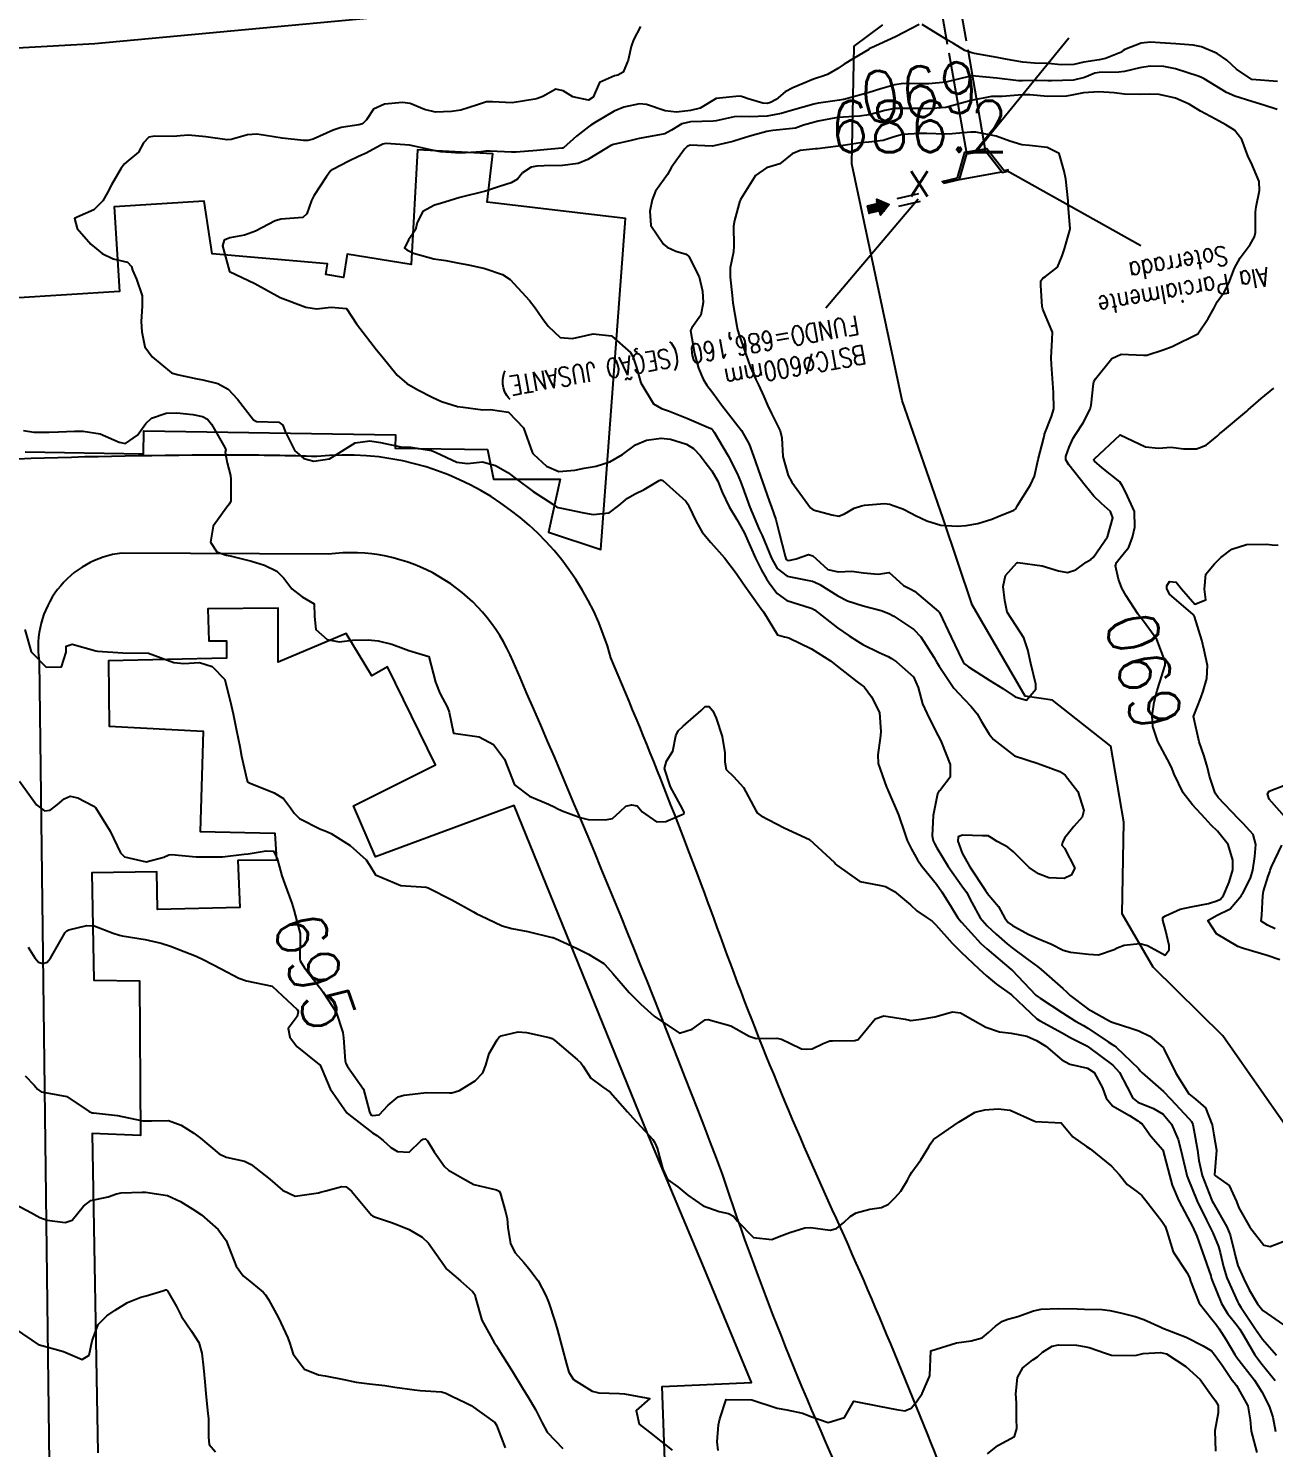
# Model space of a CAD drawing. Header units: metres. Extents: x 292545 to 299085, y 7450245 to 7463078.
# Drawn here: x 293616 to 293713.6, y 7462631.7 to 7462743 of the extents above; entities that cross this region are included whole.
import ezdxf
from ezdxf.enums import TextEntityAlignment as Align

# ---------------------------------------------------------------- set-up
doc = ezdxf.new("R2010")
doc.units = ezdxf.units.M
doc.linetypes.add('CONTINUO', pattern=[0])
doc.linetypes.add('TRACEJADO', pattern=[8.7, 8, -0.7])
for name, color, linetype in [('BUEIRO', 151, 'Continuous'), ('Cotas', 45, 'Continuous'), ('Curvas de Nivel 1m', 11, 'Continuous'), ('Curvas de Nivel 5m', 15, 'Continuous'), ('Edificações', 30, 'Continuous'), ('Hidrografia', 140, 'Continuous'), ('Linha Férrea', 20, 'Continuous'), ('Pontos Cotados', 45, 'Continuous'), ('TEXTO', 45, 'Continuous'), ('Vias Primárias', 230, 'Continuous')]:
    doc.layers.add(name, color=color, linetype=linetype)
doc.styles.add('ROMANS', font='romans', dxfattribs={"height": 0.2})
doc.styles.add('SIMPLEX', font='simplex', dxfattribs={"height": 0.2})
doc.styles.add('Style-STANDARD', font='STANDARD.shx')

# ---------------------------------------------------------------- blocks, each defined once
blk = doc.blocks.new('ELVTXT_52')
at = {"layer": 'Pontos Cotados', "linetype": 'Continuous', "style": 'Style-STANDARD'}
for s, height, p in [('686.2', 4, (0, 4)), ('x', 3, (0, 0))]:
    blk.add_text(s, height=height, dxfattribs=at).set_placement(p, align=Align.MIDDLE_CENTER)

msp = doc.modelspace()

# ---------------------------------------------------------------- hatches: boundary and pattern name
at = {"layer": 'TEXTO'}
msp.add_hatch(color=256, dxfattribs=at).paths.add_polyline_path([(293681.77, 7462729.07), (293682.56, 7462729.25), (293682.49, 7462729.59), (293683.48, 7462729.17), (293682.78, 7462728.34), (293682.7, 7462728.68), (293681.91, 7462728.49)])

# ---------------------------------------------------------------- linework, layer by layer
at = {"layer": 'BUEIRO', "linetype": 'TRACEJADO', "flags": 128}
for points in [[(293689.55, 7462733.16), (293683.49, 7462767.74)], [(293691.03, 7462733.42), (293685, 7462767.85)], [(293692.49, 7462731.84), (293692.85, 7462731.93)], [(293692.36, 7462731.69), (293692.88, 7462731.81)], [(293685.78, 7462730), (293684.07, 7462729.62)], [(293685.91, 7462729.42), (293684.2, 7462729.03)]]:
    msp.add_lwpolyline(points, dxfattribs=at)
at = {"layer": 'BUEIRO', "linetype": 'CONTINUO'}
for points in [[(293687.72, 7462730.86, 686.98), (293688.97, 7462731.15, 687.01), (293689.55, 7462733.16, 687.94), (293691.03, 7462733.42, 687.97), (293692.36, 7462731.69, 687)], [(293688.82, 7462731.26, 687.01), (293689.4, 7462733.28, 687.93), (293691.13, 7462733.57, 687.98), (293692.49, 7462731.84, 687.01)], [(293688.97, 7462731.15, 687.01), (293688.99, 7462731.14, 685.31), (293689.57, 7462733.14, 685.9)], [(293689.4, 7462733.28, 687.93), (293691.13, 7462733.57, 687.98)], [(293689.55, 7462733.16, 687.94), (293689.57, 7462733.14, 685.9), (293691.02, 7462733.39, 685.87), (293691.03, 7462733.42, 687.97)], [(293691.02, 7462733.39, 685.87), (293692.3, 7462731.73, 685.9), (293692.36, 7462731.69, 687)], [(293687.72, 7462730.86, 686.98), (293687.63, 7462730.99, 686.96), (293688.82, 7462731.26, 687.01)], [(293687.72, 7462730.86, 686.98), (293687.75, 7462730.85, 685.5), (293688.99, 7462731.14, 685.31)], [(293688.99, 7462731.14, 685.31), (293692.3, 7462731.73, 685.9)]]:
    msp.add_polyline3d(points, dxfattribs=at)
at = {"layer": 'Curvas de Nivel 1m', "flags": 128}
for points, elevation in [([(293663.97, 7462743.13), (293663.43, 7462742.09), (293663.24, 7462741.56), (293663, 7462740.5), (293662.62, 7462739.56), (293662.19, 7462739.31), (293661.93, 7462739.25), (293660.76, 7462738.75), (293660.26, 7462737.59), (293659.9, 7462737.36), (293658.66, 7462737.61), (293657.91, 7462738.09), (293657.32, 7462738.22), (293656.32, 7462737.64), (293655.9, 7462737.48), (293655.69, 7462737.43), (293653.9, 7462737.15), (293652.35, 7462737.23), (293651.9, 7462737.23), (293651.19, 7462737), (293649.89, 7462736.56), (293649.15, 7462736.47), (293647.89, 7462736.41), (293647.03, 7462736.61), (293645.9, 7462737.09), (293645.31, 7462737.18), (293643.9, 7462737.04), (293643.03, 7462736.66), (293642.47, 7462735.8), (293642.17, 7462735.51), (293641.88, 7462735.42), (293640.5, 7462735.2), (293639.87, 7462734.99), (293638.31, 7462734.29), (293637.87, 7462734.19), (293637.54, 7462734.19), (293635.87, 7462734.37), (293634.56, 7462734.59), (293633.87, 7462734.68), (293633.14, 7462734.64), (293631.87, 7462734.28), (293631.55, 7462734.25), (293629.87, 7462734.49), (293628.51, 7462734.61), (293627.87, 7462734.56), (293627.34, 7462734.51), (293625.87, 7462734.54), (293625.41, 7462734.46), (293624.98, 7462734.01), (293624.59, 7462733.28), (293623.84, 7462732.65), (293623.5, 7462732.37), (293623.25, 7462732.03), (293622.49, 7462730.71), (293622.14, 7462730.05), (293621.81, 7462729.46), (293621.11, 7462728.75), (293619.79, 7462728.17), (293619.59, 7462728.07), (293619.78, 7462727.29), (293620.86, 7462726.06), (293621.76, 7462725.32), (293622.62, 7462724.91), (293623.75, 7462724.66), (293624.04, 7462724.32), (293624.14, 7462724.02), (293624.44, 7462723.31), (293624.88, 7462722.01), (293624.9, 7462721.21), (293624.81, 7462720.01), (293624.85, 7462719.18), (293625.11, 7462718.01), (293625.66, 7462717.22), (293627.18, 7462715.98), (293627.64, 7462715.84), (293629.19, 7462715.51), (293629.64, 7462715.42), (293630.82, 7462715.13), (293631.63, 7462714.69), (293632.37, 7462713.92), (293633.61, 7462712.29), (293633.85, 7462712.15), (293635.61, 7462712.11), (293635.92, 7462711.88), (293636.1, 7462711.37), (293636.85, 7462709.87), (293637.57, 7462709.27), (293638.36, 7462709.06), (293639.57, 7462709.22), (293640.54, 7462709.83), (293641.58, 7462710.49), (293642.74, 7462710.63), (293643.58, 7462710.52), (293645.17, 7462710.18), (293645.58, 7462710.14), (293645.96, 7462710.14), (293647.57, 7462709.89), (293647.94, 7462709.74), (293649.57, 7462708.97), (293650.41, 7462708.86), (293651.57, 7462708.99), (293652.6, 7462708.72), (293653.56, 7462708.16), (293654.21, 7462707.66), (293655.54, 7462706.68), (293657.17, 7462705.63), (293657.38, 7462705.48), (293657.52, 7462705.41), (293657.78, 7462705.36), (293659.52, 7462705), (293660.25, 7462704.86), (293661.52, 7462705), (293662.27, 7462705.57), (293662.94, 7462706.15), (293663.54, 7462706.49), (293664.26, 7462706.83), (293665.43, 7462707.53), (293665.51, 7462707.57), (293665.55, 7462707.58), (293665.72, 7462707.53), (293667.53, 7462705.9), (293667.69, 7462705.67), (293667.77, 7462705.51), (293668.33, 7462704.31), (293668.8, 7462703.49), (293669.49, 7462702.66), (293670.55, 7462701.47), (293671.46, 7462700.27), (293672.01, 7462699.45), (293673.43, 7462697.47), (293673.62, 7462697.24), (293674.71, 7462695.42), (293675.27, 7462695.28), (293675.4, 7462695.26), (293675.61, 7462695.2), (293677.39, 7462694.33), (293678.87, 7462693.38), (293679.38, 7462692.98), (293680.97, 7462691.74), (293681.35, 7462691.46), (293681.5, 7462691.34), (293682.09, 7462690.58), (293682.7, 7462689.33), (293682.82, 7462687.83), (293682.77, 7462687.33), (293682.59, 7462686.03), (293682.61, 7462685.33), (293683.26, 7462683.48), (293683.33, 7462683.32), (293683.38, 7462683.2), (293684.21, 7462681.31), (293684.69, 7462679.84), (293684.87, 7462679.3), (293685.21, 7462678.62), (293685.69, 7462677.78), (293686.04, 7462677.29), (293687.17, 7462675.89), (293687.61, 7462675.27), (293688.32, 7462674.09), (293688.86, 7462673.25), (293689.14, 7462672.89), (293690.66, 7462671.23), (293691.12, 7462670.8), (293693.04, 7462669.2), (293693.07, 7462669.18), (293693.09, 7462669.16), (293694.98, 7462667.18), (293695.07, 7462667.1), (293695.32, 7462666.93), (293697.05, 7462665.78), (293698.09, 7462665.14), (293698.7, 7462664.8), (293699.04, 7462664.6), (293700.63, 7462663.51), (293701.02, 7462663.27), (293701.13, 7462663.21), (293701.27, 7462663.11), (293703.01, 7462661.43), (293703.16, 7462661.24), (293703.31, 7462661.09), (293704.98, 7462659.61), (293705.52, 7462659.05), (293706.96, 7462657.51), (293707.18, 7462657.27), (293707.28, 7462657.04), (293707.36, 7462656.62), (293707.66, 7462655.03), (293707.74, 7462654.21), (293708, 7462653.03), (293708.75, 7462651.16), (293708.81, 7462651.02), (293708.88, 7462650.89), (293709.96, 7462649), (293710.22, 7462648.37), (293710.54, 7462646.99), (293710.59, 7462646.75), (293710.82, 7462645.97), (293711.26, 7462644.99), (293711.71, 7462644.07), (293712.35, 7462642.97), (293712.78, 7462642.46), (293714.39, 7462641.33)], 692), ([(293685.82, 7462743.29), (293684.61, 7462742.66), (293683.96, 7462742.31), (293682.08, 7462741.47), (293681.95, 7462741.41), (293681.91, 7462741.38), (293681.86, 7462741.34), (293680.68, 7462740.61), (293679.94, 7462740.17), (293679.44, 7462739.85), (293678.64, 7462739.37), (293678.11, 7462739.19), (293677.92, 7462739.14), (293677.53, 7462739), (293675.91, 7462738.32), (293675.31, 7462738.01), (293674.6, 7462737.42), (293674.17, 7462737.16), (293673.9, 7462737.09), (293673.57, 7462737.11), (293672.41, 7462737.45), (293672.05, 7462737.6), (293671.9, 7462737.64), (293671.7, 7462737.66), (293669.9, 7462737.48), (293668.65, 7462736.73), (293667.89, 7462736.54), (293666.79, 7462736.41), (293665.89, 7462736.51), (293664.43, 7462737.01), (293663.9, 7462737.07), (293662.65, 7462736.81), (293661.89, 7462736.5), (293660.36, 7462735.59), (293660.07, 7462735.4), (293659.88, 7462735.26), (293658.95, 7462734.52), (293657.94, 7462733.62), (293657.89, 7462733.59), (293657.85, 7462733.58), (293657.81, 7462733.58), (293655.85, 7462733.41), (293654.22, 7462733.29), (293653.85, 7462733.28), (293652.18, 7462733.36), (293651.85, 7462733.36), (293651.46, 7462733.3), (293649.85, 7462733.21), (293648.3, 7462733.3), (293647.86, 7462733.37), (293646.21, 7462733.76), (293645.86, 7462733.82), (293644.03, 7462733.96), (293643.86, 7462733.94), (293643.76, 7462733.9), (293643.56, 7462733.79), (293642.46, 7462733.2), (293641.85, 7462732.93), (293641.09, 7462732.57), (293639.83, 7462731.92), (293639.77, 7462731.89), (293639.68, 7462731.83), (293639.35, 7462731.36), (293638.36, 7462729.85), (293638.18, 7462729.48), (293637.79, 7462728.44), (293637.49, 7462728.16), (293635.79, 7462728.03), (293635.31, 7462727.89), (293633.78, 7462727.09), (293632.92, 7462726.77), (293631.77, 7462726.57), (293631.33, 7462726.37), (293631.18, 7462725.94), (293631.74, 7462723.93), (293633.73, 7462722.97), (293635.71, 7462721.88), (293637.71, 7462721.12), (293638.57, 7462720.99), (293639.71, 7462721.12), (293640.91, 7462721.03), (293641.69, 7462719.81), (293643.27, 7462717.79), (293643.67, 7462717.28), (293644.88, 7462715.78), (293645.64, 7462715.14), (293646.5, 7462714.63), (293647.63, 7462714.06), (293648.35, 7462713.73), (293649.62, 7462713.34), (293650.06, 7462713.28), (293651.61, 7462713.08), (293652.21, 7462713.09), (293653.61, 7462712.88), (293654.78, 7462711.66), (293655.48, 7462709.75), (293655.52, 7462709.65), (293655.57, 7462709.59), (293656.59, 7462708.66), (293657.56, 7462708.23), (293658.83, 7462708.34), (293659.56, 7462708.51), (293660.5, 7462708.65), (293661.57, 7462708.99), (293662.55, 7462709.57), (293663.58, 7462710.32), (293664.43, 7462710.7), (293665.59, 7462710.86), (293666.33, 7462710.78), (293667.58, 7462710.38), (293668.13, 7462710.05), (293668.65, 7462709.49), (293669.05, 7462708.97), (293669.56, 7462708.3), (293670.02, 7462707.48), (293670.38, 7462706.62), (293670.92, 7462705.47), (293671.51, 7462704.48), (293672.1, 7462703.45), (293672.6, 7462702.33), (293672.98, 7462701.44), (293673.46, 7462700.49), (293673.86, 7462699.83), (293674.12, 7462699.43), (293674.69, 7462698.67), (293675.44, 7462698.13), (293677.27, 7462697.55), (293677.43, 7462697.5), (293677.6, 7462697.39), (293679.41, 7462695.97), (293680.34, 7462695.36), (293680.99, 7462694.94), (293681.4, 7462694.67), (293682.68, 7462694.04), (293683.39, 7462693.72), (293683.64, 7462693.57), (293684.03, 7462693.31), (293685.37, 7462692.14), (293685.75, 7462691.29), (293686.08, 7462690.03), (293686.41, 7462689.28), (293686.72, 7462688.68), (293687.32, 7462687.52), (293687.45, 7462687.27), (293687.57, 7462687), (293688.24, 7462685.26), (293688.26, 7462684.27), (293687.5, 7462683.27), (293687.37, 7462683.16), (293687.26, 7462682.95), (293686.91, 7462681.27), (293686.84, 7462679.66), (293686.91, 7462679.27), (293687.01, 7462679.07), (293687.21, 7462678.74), (293688.09, 7462677.26), (293689.17, 7462675.75), (293689.52, 7462675.25), (293689.96, 7462674.44), (293690.61, 7462673.24), (293691.14, 7462672.6), (293691.86, 7462671.95), (293692.73, 7462671.21), (293693.12, 7462670.89), (293694.24, 7462670.05), (293695.1, 7462669.42), (293695.38, 7462669.18), (293697.08, 7462667.7), (293697.37, 7462667.45), (293697.67, 7462667.15), (293699.06, 7462666.11), (293700.83, 7462665.11), (293701.04, 7462665.02), (293702.5, 7462664.55), (293703.04, 7462664.37), (293703.92, 7462663.97), (293704.95, 7462663.06), (293704.98, 7462663.02), (293705.02, 7462662.91), (293705.94, 7462661.05), (293706.98, 7462659.44), (293707.5, 7462659.03), (293708.28, 7462658.33), (293708.79, 7462657.01), (293708.94, 7462656.22), (293709.13, 7462655.02), (293708.97, 7462653.09), (293709.05, 7462653.02), (293710.14, 7462652.24), (293710.7, 7462650.99), (293710.88, 7462650.51), (293711.75, 7462648.98), (293712.84, 7462647.56), (293713.34, 7462647.46), (293714.84, 7462648.05)], 691), ([(293713.92, 7462738.83), (293711.92, 7462738.98), (293710.71, 7462739.78), (293709.94, 7462740.48), (293709.2, 7462741.02), (293707.96, 7462741.54), (293707.32, 7462741.67), (293705.96, 7462741.76), (293704.73, 7462741.84), (293703.96, 7462741.89), (293703.22, 7462741.83), (293701.96, 7462741.34), (293701.81, 7462741.24), (293701.62, 7462741.1), (293700.44, 7462740.62), (293699.94, 7462740.53), (293698.74, 7462740.34), (293697.94, 7462740.16), (293696.96, 7462740.13), (293695.94, 7462740.22), (293694.86, 7462740.26), (293693.94, 7462740.33), (293692.6, 7462740.56), (293691.94, 7462740.69), (293690.17, 7462741.01), (293689.95, 7462741.06), (293689.4, 7462741.25), (293688.5, 7462741.8), (293687.96, 7462742.12), (293686.06, 7462743.29)], 691), ([(293615.59, 7462711.46), (293616.39, 7462711.32), (293617.59, 7462711.33), (293618.33, 7462711.35), (293619.59, 7462711.41), (293620.25, 7462711.41), (293621.59, 7462711.2), (293623.09, 7462710.53), (293623.58, 7462710.44), (293624.52, 7462711.08), (293625.18, 7462712.01), (293625.61, 7462712.41), (293626.78, 7462712.81), (293627.61, 7462712.83), (293628.87, 7462712.7), (293629.61, 7462712.56), (293630, 7462712.35), (293630.33, 7462711.95), (293631.38, 7462710.13), (293631.44, 7462709.93), (293631.39, 7462709.75), (293631.56, 7462708.93), (293631.82, 7462707.93), (293631.85, 7462707.63), (293631.84, 7462705.93), (293631.73, 7462705.71), (293631.52, 7462705.45), (293630.45, 7462703.95), (293630.24, 7462702.7), (293630.74, 7462701.94), (293631.48, 7462701.68), (293631.79, 7462701.62), (293633.47, 7462701.21), (293634.47, 7462700.89), (293635.46, 7462700.42), (293636.01, 7462699.88), (293636.63, 7462699.05), (293637.44, 7462698.4), (293638.38, 7462697.85), (293638.41, 7462696.86), (293638.51, 7462695.85), (293639.4, 7462695.06), (293640.34, 7462694.89), (293641.39, 7462695.01), (293642.62, 7462695.03), (293643.39, 7462694.95), (293644.46, 7462694.71), (293645.39, 7462694.35), (293645.81, 7462694.19), (293647.38, 7462693.74), (293647.9, 7462691.73), (293648.23, 7462690.85), (293648.82, 7462689.73), (293648.96, 7462689.36), (293649.31, 7462687.72), (293651.31, 7462687.42), (293652.44, 7462686.82), (293653.29, 7462685.67), (293654.09, 7462683.66), (293655.25, 7462682.79), (293656.75, 7462682.14), (293657.25, 7462681.91), (293657.43, 7462681.81), (293657.83, 7462681.62), (293659.24, 7462681.1), (293659.87, 7462680.96), (293661.23, 7462680.93), (293661.77, 7462681.04), (293662.36, 7462681.57), (293662.82, 7462681.99), (293663.25, 7462682.09), (293663.71, 7462682.01), (293664.1, 7462681.55), (293665.23, 7462680.76), (293665.96, 7462680.8), (293667.24, 7462681.33), (293667.36, 7462681.39), (293667.38, 7462681.51), (293667.25, 7462681.78), (293666.31, 7462683.52), (293665.84, 7462684.96), (293666.01, 7462685.52), (293666.49, 7462686.32), (293666.73, 7462687.52), (293666.92, 7462687.91), (293667.32, 7462688.28), (293668.72, 7462689.49), (293669.03, 7462689.8), (293669.34, 7462689.81), (293669.64, 7462689.48), (293669.91, 7462688.9), (293670.36, 7462687.47), (293670.57, 7462686.19), (293670.59, 7462685.47), (293670.68, 7462684.87), (293671.27, 7462684.31), (293672.04, 7462683.45), (293673.02, 7462681.66), (293673.15, 7462681.44), (293673.24, 7462681.36), (293673.43, 7462681.25), (293675.23, 7462680.3), (293677.21, 7462679.39), (293679.19, 7462677.57), (293679.28, 7462677.46), (293679.37, 7462677.37), (293681.17, 7462676.1), (293682.68, 7462675.81), (293683.17, 7462675.7), (293683.88, 7462675.31), (293685.15, 7462674.26), (293685.65, 7462673.8), (293686.36, 7462673.28), (293686.84, 7462672.98), (293687.14, 7462672.7), (293688.41, 7462671.26), (293689.11, 7462670.55), (293690.5, 7462669.24), (293691.09, 7462668.69), (293691.89, 7462668.03), (293693.07, 7462667.2), (293695.05, 7462665.33), (293695.26, 7462665.18), (293697.03, 7462664.21), (293697.72, 7462663.84), (293699.02, 7462663.17), (293699.08, 7462663.13), (293701.01, 7462661.69), (293701.54, 7462661.1), (293702.14, 7462659.95), (293702.57, 7462659.09), (293702.97, 7462658.78), (293704.19, 7462658.3), (293704.96, 7462657.85), (293705.61, 7462657.05), (293706.12, 7462655.87), (293706.35, 7462655.05), (293706.79, 7462653.16), (293706.82, 7462653.04), (293706.9, 7462652.82), (293707.63, 7462651.03), (293708.36, 7462649.52), (293708.62, 7462649.02), (293708.85, 7462648.54), (293709.3, 7462647.48), (293709.43, 7462647.01), (293709.68, 7462645.87), (293709.95, 7462645), (293710.79, 7462643.15), (293710.87, 7462642.99), (293711.05, 7462642.72), (293712.2, 7462640.98), (293712.75, 7462640.21), (293713.85, 7462638.96)], 693), ([(293714.1, 7462669.95), (293713.11, 7462670.28), (293711.26, 7462670.84), (293711.11, 7462670.88), (293710.8, 7462670.99), (293709.13, 7462671.99), (293708.45, 7462673.02), (293709.15, 7462673.41), (293710.2, 7462673.95), (293711.09, 7462674.99), (293711.11, 7462675.04), (293711.17, 7462675.13), (293711.81, 7462676.36), (293711.98, 7462676.98), (293712.13, 7462678.06), (293712.23, 7462678.98), (293712.01, 7462679.77), (293711.23, 7462680.64), (293710.86, 7462680.99), (293709.26, 7462682.67), (293709.03, 7462683.01), (293708.6, 7462684.34), (293708.43, 7462685.02), (293708.17, 7462685.91), (293707.79, 7462687.03), (293707.33, 7462689.03), (293707.9, 7462690.48), (293708.09, 7462691.02), (293708.39, 7462692), (293708.44, 7462693.02), (293708.18, 7462694.23), (293707.98, 7462695.02), (293707.42, 7462696.88), (293707.37, 7462696.98), (293707.32, 7462697.03), (293705.45, 7462698.63), (293705.25, 7462699.06), (293705.24, 7462699.27), (293705.46, 7462699.61), (293705.97, 7462699.57), (293706.38, 7462699.05), (293707.43, 7462697.83), (293708.3, 7462698.17), (293708.2, 7462699.02), (293708.31, 7462700.18), (293708.99, 7462701.01), (293709.24, 7462701.25), (293709.48, 7462701.49), (293710.33, 7462702.15), (293711.49, 7462702.51), (293713.05, 7462702.53), (293713.49, 7462702.48), (293713.97, 7462702.47)], 691), ([(293615.69, 7462695.84), (293616.19, 7462694.11), (293617.37, 7462692.9), (293618.55, 7462692.91), (293618.92, 7462694.08), (293618.92, 7462694.55), (293619.39, 7462694.7), (293621.26, 7462694.18), (293621.38, 7462694.15), (293623.38, 7462694.03), (293625.38, 7462694), (293627.38, 7462693.26), (293628.15, 7462693.19), (293629.38, 7462693.27), (293630.39, 7462692.96), (293631.36, 7462691.93), (293631.88, 7462689.92), (293632.02, 7462689.23), (293632.28, 7462687.92), (293632.54, 7462686.67), (293632.69, 7462685.92), (293633.09, 7462684.08), (293633.16, 7462683.91), (293633.21, 7462683.86), (293633.26, 7462683.84), (293633.36, 7462683.81), (293635.25, 7462683.03), (293635.96, 7462682.59), (293636.52, 7462681.87), (293636.81, 7462681.44), (293637.23, 7462681.04), (293638.87, 7462680.2), (293639.23, 7462680.05), (293639.72, 7462679.84), (293641.21, 7462678.9), (293642.45, 7462677.8), (293642.74, 7462677.35), (293643.18, 7462676.61), (293645.17, 7462675.77), (293647.17, 7462675.65), (293647.32, 7462675.6), (293649.16, 7462674.65), (293650.88, 7462673.7), (293651.14, 7462673.55), (293651.42, 7462673.42), (293653.13, 7462672.62), (293653.87, 7462672.41), (293655.13, 7462672.17), (293657.04, 7462671.71), (293657.12, 7462671.69), (293657.18, 7462671.68), (293657.29, 7462671.63), (293658.55, 7462671.04), (293659.11, 7462670.77), (293659.9, 7462670.38), (293661.09, 7462669.65), (293661.17, 7462669.58), (293661.79, 7462668.87), (293662.92, 7462667.56), (293663.07, 7462667.38), (293663.99, 7462666.47), (293665.05, 7462665.53), (293667.03, 7462664.19), (293668.03, 7462664.5), (293669.05, 7462665.23), (293669.27, 7462665.27), (293671.04, 7462664.78), (293672.5, 7462663.97), (293673.03, 7462663.78), (293674.65, 7462663.8), (293675.03, 7462663.73), (293675.69, 7462663.41), (293676.58, 7462662.96), (293677.02, 7462662.93), (293677.43, 7462662.97), (293678.28, 7462663.38), (293678.81, 7462663.59), (293679.03, 7462663.6), (293680.77, 7462663.61), (293681.03, 7462663.71), (293681.78, 7462664.6), (293682.37, 7462665.33), (293683.06, 7462665.56), (293684.73, 7462665.3), (293685.05, 7462665.21), (293685.15, 7462665.2), (293685.99, 7462665.29), (293687.06, 7462665.48), (293688.44, 7462665.87), (293689.06, 7462665.8), (293690.03, 7462665.24), (293691.04, 7462664.67), (293692.12, 7462664.3), (293693.03, 7462664.2), (293694.26, 7462663.96), (293695.03, 7462663.62), (293695.76, 7462663.17), (293697.01, 7462662.1), (293697.63, 7462661.77), (293699.01, 7462661.45), (293699.55, 7462661.12), (293700.19, 7462659.92), (293700.49, 7462659.11), (293700.97, 7462658.5), (293702.32, 7462657.73), (293702.96, 7462657.32), (293703.1, 7462657.23), (293703.31, 7462657.08), (293703.99, 7462656.12), (293704.93, 7462655.06), (293705.44, 7462653.05), (293705.67, 7462652.27), (293706.18, 7462651.05), (293706.86, 7462649.78), (293707.26, 7462649.04), (293707.6, 7462648.28), (293708.05, 7462647.03), (293708.68, 7462645.16), (293708.73, 7462645.02), (293708.81, 7462644.8), (293709.53, 7462643.01), (293710, 7462642.22), (293710.77, 7462641.27), (293710.97, 7462640.99), (293711.28, 7462640.46), (293712.15, 7462638.98), (293712.73, 7462638.22), (293713.75, 7462636.96)], 694), ([(293714.68, 7462680.95), (293713.26, 7462682.55), (293713.13, 7462682.96), (293713.26, 7462683.17), (293714.55, 7462683.67)], 692), ([(293713.73, 7462672.37), (293713.14, 7462672.66), (293712.64, 7462672.98), (293712.69, 7462673.44), (293712.76, 7462674.97), (293712.81, 7462675.33), (293713.19, 7462676.5), (293713.31, 7462676.85), (293713.35, 7462676.97), (293713.46, 7462677.23), (293714.26, 7462678.95)], 692), ([(293615.94, 7462670.94), (293616.46, 7462670.11), (293616.75, 7462669.76), (293617.1, 7462669.66), (293617.43, 7462669.77), (293617.7, 7462670.09), (293618.21, 7462670.99), (293618.86, 7462672.08), (293618.99, 7462672.22), (293619.13, 7462672.29), (293620.56, 7462672.63), (293621.13, 7462672.6), (293622.62, 7462672.04), (293623.12, 7462671.88), (293623.31, 7462671.84), (293625.12, 7462671.53), (293626.37, 7462671.25), (293627.11, 7462671.01), (293628.65, 7462670.42), (293629.11, 7462670.24), (293629.73, 7462669.95), (293631.09, 7462669.23), (293632.48, 7462668.52), (293633.08, 7462668.29), (293635.07, 7462667.89), (293637.05, 7462666.05), (293637.11, 7462665.93), (293637.12, 7462665.87), (293637.05, 7462665.49), (293636.35, 7462664.56), (293636.48, 7462663.88), (293637.02, 7462663.15), (293638.64, 7462661.85), (293638.84, 7462661.68), (293639, 7462661.31), (293639.62, 7462659.83), (293640.95, 7462657.95), (293641.09, 7462657.82), (293642.94, 7462656.37), (293643.3, 7462656.16), (293643.8, 7462655.79), (293644.38, 7462655.23), (293644.92, 7462654.93), (293645.83, 7462654.86), (293646.75, 7462655.75), (293646.85, 7462655.84), (293646.93, 7462655.89), (293647.11, 7462655.92), (293647.27, 7462655.75), (293647.79, 7462654.88), (293648.59, 7462653.73), (293648.91, 7462653.46), (293650, 7462652.82), (293650.89, 7462652.33), (293652.67, 7462651.9), (293652.89, 7462651.82), (293652.97, 7462651.68), (293653.38, 7462650.19), (293653.5, 7462649.67), (293653.57, 7462648.95), (293653.77, 7462647.67), (293654.15, 7462646.98), (293654.82, 7462646.21), (293655.07, 7462645.91), (293655.29, 7462645.65), (293655.94, 7462644.77), (293656.55, 7462643.63), (293656.78, 7462643.06), (293657.26, 7462641.62), (293657.46, 7462640.91), (293657.8, 7462639.62), (293658.19, 7462638.16), (293658.36, 7462637.61), (293658.71, 7462637.05), (293660.17, 7462636.13), (293660.7, 7462635.99), (293662.31, 7462635.95), (293662.7, 7462635.91), (293664.69, 7462635.54), (293663.62, 7462634.62), (293663.85, 7462633.55), (293664.66, 7462632.91), (293666.46, 7462631.51)], 696), ([(293615.72, 7462660.85), (293616.42, 7462660.11), (293616.68, 7462659.8), (293616.98, 7462659.6), (293617.57, 7462659.5), (293618.97, 7462659.22), (293620.72, 7462658.06), (293620.96, 7462657.96), (293621.08, 7462657.94), (293622.96, 7462657.74), (293623.31, 7462657.67), (293624.95, 7462657.31), (293625.63, 7462657.33), (293626.95, 7462657.36), (293627.95, 7462656.97), (293628.94, 7462656.35), (293629.47, 7462655.95), (293630.92, 7462654.73), (293631.47, 7462654.48), (293632.92, 7462654.17), (293633.44, 7462653.9), (293634.9, 7462652.75), (293635.9, 7462651.88), (293636.88, 7462651.42), (293638.71, 7462651.67), (293638.88, 7462651.73), (293638.97, 7462651.75), (293639.29, 7462651.84), (293640.54, 7462652.17), (293640.89, 7462652.14), (293641.3, 7462651.82), (293642.86, 7462649.93), (293642.94, 7462649.87), (293643.11, 7462649.8), (293644.43, 7462649.34), (293644.86, 7462649.2), (293645.82, 7462648.8), (293646.85, 7462648.21), (293647.35, 7462647.74), (293648.6, 7462645.95), (293648.75, 7462645.73), (293648.81, 7462645.67), (293649.85, 7462644.77), (293650.8, 7462643.93), (293650.97, 7462643.7), (293651.04, 7462643.44), (293651.52, 7462641.69), (293652.49, 7462639.94), (293652.67, 7462639.68), (293652.74, 7462639.57), (293653.94, 7462637.67), (293654.7, 7462636.4), (293655.17, 7462635.65), (293655.74, 7462634.7), (293656.25, 7462633.64), (293656.66, 7462632.9), (293657.88, 7462631.62)], 697), ([(293614.87, 7462650.82), (293616.21, 7462650.11), (293616.63, 7462649.87), (293616.86, 7462649.75), (293617.43, 7462649.52), (293618.86, 7462649.35), (293619.41, 7462649.52), (293619.84, 7462650.07), (293620.29, 7462650.64), (293620.87, 7462651.08), (293622.21, 7462651.37), (293622.88, 7462651.6), (293623.23, 7462651.68), (293624.88, 7462651.72), (293625.16, 7462651.72), (293626.88, 7462651.47), (293627.89, 7462650.99), (293628.87, 7462650.39), (293629.53, 7462649.95), (293630.85, 7462648.8), (293631.47, 7462647.93), (293631.9, 7462646.86), (293632.26, 7462645.93), (293632.81, 7462645.17), (293633.5, 7462644.61), (293634.37, 7462643.9), (293634.56, 7462643.67), (293634.79, 7462643.32), (293635.58, 7462641.88), (293636.32, 7462640.3), (293636.47, 7462639.87), (293636.73, 7462639.02), (293637.63, 7462637.86), (293638.72, 7462637.41), (293639.23, 7462637.33), (293640.71, 7462637.05), (293641.68, 7462636.84), (293642.71, 7462636.71), (293643.92, 7462636.56), (293644.7, 7462636.45), (293646.24, 7462636.22), (293646.7, 7462636.18), (293648.36, 7462636.07), (293648.7, 7462635.96), (293649.18, 7462635.72), (293650.21, 7462635.23), (293650.69, 7462635), (293652.55, 7462633.68), (293652.67, 7462633.47), (293653.36, 7462631.67)], 698), ([(293614.76, 7462641.11), (293616.24, 7462640.12), (293616.74, 7462639.78), (293618.07, 7462639.43), (293618.73, 7462639.23), (293620.19, 7462638.61), (293620.73, 7462638.96), (293620.96, 7462640.06), (293621.45, 7462641.36), (293622.11, 7462642.04), (293622.78, 7462642.48), (293623.73, 7462643.07), (293624.79, 7462643.5), (293625.19, 7462643.61), (293626.5, 7462643.99), (293626.72, 7462644.06), (293626.79, 7462644.07), (293626.84, 7462644.03), (293626.87, 7462643.99), (293627.57, 7462642.77), (293627.98, 7462641.97), (293628.76, 7462640.82), (293629.32, 7462639.95), (293629.57, 7462639.11), (293629.69, 7462637.95), (293629.8, 7462636.86), (293629.88, 7462635.95), (293630.01, 7462634.61), (293630.08, 7462633.95), (293630.08, 7462632.53), (293630.13, 7462631.95), (293630.64, 7462631.36)], 699), ([(293670.06, 7462631.48), (293669.98, 7462632.15), (293670.09, 7462633.48), (293670.2, 7462633.95), (293670.69, 7462635.47), (293672.69, 7462635.44), (293674.69, 7462634.8), (293675.44, 7462634.65), (293676.68, 7462634.4), (293677.4, 7462634.11), (293678.68, 7462633.68), (293679.97, 7462634.07), (293680.69, 7462635.35), (293682.69, 7462634.95), (293684.05, 7462634.68), (293684.69, 7462634.59), (293685.2, 7462634.78), (293685.62, 7462635.29), (293686.05, 7462635.94), (293686.63, 7462637.28), (293686.65, 7462637.35), (293686.74, 7462639.28), (293688.75, 7462639.91), (293689.91, 7462640.08), (293690.75, 7462640.3), (293691.27, 7462640.72), (293691.81, 7462641.22), (293692.36, 7462641.62), (293692.77, 7462641.77), (293693.55, 7462641.98), (293694.78, 7462642.42), (293695.39, 7462642.56), (293696.78, 7462642.61), (293698.22, 7462642.58), (293698.78, 7462642.56), (293700.18, 7462642.52), (293700.78, 7462642.44), (293701.61, 7462642.27), (293702.77, 7462641.99), (293703.44, 7462641.75), (293704.76, 7462641.13), (293704.94, 7462641.06), (293706.76, 7462640.36), (293708.1, 7462639.68), (293708.75, 7462639.28), (293708.87, 7462639.14), (293708.95, 7462639.02), (293709.57, 7462638.17), (293710.37, 7462637), (293710.52, 7462636.8), (293710.71, 7462636.56), (293711.59, 7462634.98), (293711.79, 7462633.87), (293711.85, 7462632.98), (293712.3, 7462631.32)], 696), ([(293691.19, 7462631.22), (293692, 7462631.87), (293692.66, 7462632.22), (293693.29, 7462632.58), (293693.47, 7462633.2), (293693.45, 7462633.97), (293693.46, 7462635.2), (293693.41, 7462635.91), (293693.53, 7462637.2), (293693.96, 7462637.95), (293694.73, 7462638.59), (293695.11, 7462638.81), (293695.49, 7462639.17), (293696.25, 7462639.66), (293696.75, 7462639.77), (293698.17, 7462639.72), (293698.75, 7462639.64), (293699.16, 7462639.54), (293700.42, 7462639.11), (293700.74, 7462638.99), (293700.9, 7462638.95), (293702.74, 7462638.93), (293702.87, 7462638.96), (293703.38, 7462639.08), (293704.74, 7462639.16), (293705.22, 7462639.06), (293706.73, 7462638.05), (293707.85, 7462637.03), (293708.7, 7462635.87), (293709.05, 7462635.37), (293709.27, 7462635.01), (293709.27, 7462634.42), (293709, 7462633.01), (293709.05, 7462631.42)], 697)]:
    msp.add_lwpolyline(points, dxfattribs=dict(at, elevation=elevation))
for points, elevation in [([(293704.64, 7462737.8), (293703.91, 7462737.83), (293703.21, 7462737.79), (293701.91, 7462737.83), (293701.1, 7462737.92), (293699.91, 7462738.01), (293698.7, 7462737.93), (293697.91, 7462737.77), (293697.38, 7462737.68), (293695.91, 7462737.64), (293694.49, 7462737.78), (293693.91, 7462737.78), (293692.34, 7462737.65), (293691.91, 7462737.65), (293691.49, 7462737.65), (293689.9, 7462737.34), (293689.6, 7462737.24), (293687.9, 7462736.77), (293686.51, 7462736.67), (293685.9, 7462736.69), (293684.5, 7462736.7), (293683.9, 7462736.69), (293683.12, 7462736.55), (293681.89, 7462736.2), (293681.15, 7462736.09), (293679.89, 7462736.03), (293679.28, 7462735.98), (293677.89, 7462735.71), (293676.75, 7462735.4), (293676.11, 7462735.17), (293675.88, 7462735.13), (293674.34, 7462734.97), (293673.87, 7462734.89), (293672.73, 7462734.59), (293671.87, 7462734.33), (293671.2, 7462734.12), (293669.86, 7462733.79), (293669.58, 7462733.76), (293667.86, 7462733.82), (293667.63, 7462733.73), (293667.41, 7462733.51), (293666.4, 7462732.09), (293666.09, 7462731.53), (293665.83, 7462731.16), (293665.15, 7462730.21), (293664.87, 7462729.54), (293664.69, 7462728.65), (293664.79, 7462727.54), (293665.77, 7462726.07), (293666.06, 7462725.82), (293666.74, 7462725.52), (293667.54, 7462725.28), (293667.76, 7462725.1), (293668.57, 7462723.49), (293668.83, 7462722.38), (293668.89, 7462721.49), (293668.7, 7462720.49), (293667.99, 7462719.5), (293667.9, 7462719.29), (293668.2, 7462717.5), (293668.51, 7462716.35), (293668.87, 7462715.49), (293669.17, 7462715.02), (293669.63, 7462714.41), (293670.31, 7462713.47), (293671.6, 7462711.81), (293671.88, 7462711.46), (293672.5, 7462710.37), (293672.83, 7462709.45), (293673.54, 7462707.44), (293674.05, 7462705.95), (293674.25, 7462705.43), (293674.57, 7462704.48), (293674.83, 7462703.42), (293675.3, 7462701.59), (293675.36, 7462701.41), (293675.4, 7462701.34), (293675.47, 7462701.28), (293675.61, 7462701.27), (293676.17, 7462701.4), (293677.15, 7462701.72), (293677.48, 7462701.62), (293677.73, 7462701.39), (293678.66, 7462700.56), (293679.46, 7462700.37), (293680.54, 7462700.43), (293681.46, 7462700.3), (293682.61, 7462700.18), (293683.46, 7462700.33), (293684, 7462699.85), (293684.59, 7462699.3), (293685.17, 7462699.02), (293685.45, 7462698.85), (293687.34, 7462697.27), (293687.42, 7462697.17), (293688.33, 7462695.26), (293689.19, 7462693.45), (293689.3, 7462693.25), (293689.38, 7462693.15), (293689.7, 7462692.92), (293691.36, 7462691.85), (293692.39, 7462691.21), (293693.35, 7462690.58), (293694.23, 7462690.31), (293694.98, 7462691.18), (293694.97, 7462691.57), (293694.58, 7462693.19), (293694.34, 7462694.25), (293694.04, 7462695.19), (293693.41, 7462696.16), (293692.73, 7462697.21), (293692.53, 7462698.12), (293692.42, 7462699.21), (293692.59, 7462700.09), (293693.47, 7462701.08), (293693.56, 7462701.11), (293695.47, 7462700.84), (293696.75, 7462700.45), (293697.46, 7462700.33), (293698.1, 7462700.52), (293698.92, 7462701.14), (293699.27, 7462701.34), (293699.48, 7462701.51), (293700.58, 7462703.11), (293701.02, 7462704.61), (293700.83, 7462705.11), (293700.13, 7462705.72), (293699.53, 7462706.3), (293698.85, 7462707.14), (293697.57, 7462708.75), (293697.33, 7462709.15), (293697.31, 7462709.42), (293697.58, 7462710.15), (293697.9, 7462710.84), (293698.09, 7462711.15), (293698.68, 7462712.06), (293699.24, 7462713.13), (293699.31, 7462713.44), (293699.49, 7462715.13), (293699.52, 7462715.26), (293699.65, 7462715.5), (293700.94, 7462717.11), (293701.67, 7462717.43), (293703.4, 7462717.35), (293703.67, 7462717.35), (293704.96, 7462717.78), (293705.67, 7462718.04), (293707.68, 7462719.03), (293708.49, 7462720.23), (293708.92, 7462721.02), (293709.2, 7462721.53), (293709.73, 7462722.31), (293710.11, 7462723), (293710.56, 7462724.19), (293710.99, 7462724.99), (293711.77, 7462726.04), (293712.11, 7462726.64), (293712.19, 7462726.98), (293712.2, 7462728.58), (293712.24, 7462728.98), (293712.52, 7462730.27), (293712.48, 7462730.97), (293711.85, 7462732.48), (293711.67, 7462732.8), (293711.59, 7462732.98), (293711.13, 7462734.26), (293710.56, 7462735), (293709.88, 7462735.43), (293709.05, 7462735.86), (293707.89, 7462736.49), (293707, 7462737.04), (293705.91, 7462737.52)], 689), ([(293697.32, 7462731.16), (293697.2, 7462731.79), (293696.79, 7462733.16), (293695.86, 7462733.65), (293694.48, 7462733.81), (293693.86, 7462733.85), (293692.94, 7462734.14), (293691.87, 7462734.54), (293690.26, 7462734.85), (293689.88, 7462734.85), (293688.42, 7462734.72), (293687.87, 7462734.69), (293686.43, 7462734.73), (293685.87, 7462734.75), (293684.51, 7462734.67), (293683.87, 7462734.47), (293683.01, 7462734.18), (293681.86, 7462734.05), (293681.21, 7462734), (293679.86, 7462733.81), (293679.48, 7462733.74), (293677.86, 7462733.55), (293677.7, 7462733.54), (293676.5, 7462733.4), (293675.85, 7462733.15), (293674.89, 7462732.37), (293673.84, 7462732.04), (293672.99, 7462731.44), (293671.81, 7462729.56), (293671.78, 7462729.5), (293671.76, 7462729.46), (293671.34, 7462727.91), (293671.27, 7462727.47), (293671.29, 7462725.94), (293671.25, 7462725.47), (293671, 7462724.22), (293671.01, 7462723.47), (293671.15, 7462722.03), (293671.22, 7462721.46), (293671.52, 7462719.64), (293671.56, 7462719.46), (293671.69, 7462719), (293672.23, 7462717.45), (293672.6, 7462716.39), (293673.02, 7462715.44), (293673.23, 7462715.03), (293673.63, 7462714.12), (293673.93, 7462713.43), (293674.25, 7462712.79), (293674.93, 7462711.42), (293675.05, 7462710.88), (293675.14, 7462709.42), (293675.55, 7462707.93), (293675.84, 7462707.41), (293676.68, 7462706.25), (293677.3, 7462705.39), (293677.52, 7462705.22), (293678.98, 7462704.83), (293679.52, 7462704.74), (293679.96, 7462704.92), (293680.71, 7462705.35), (293681.31, 7462705.55), (293681.53, 7462705.59), (293683.11, 7462705.74), (293683.53, 7462705.67), (293683.79, 7462705.58), (293684.53, 7462705.3), (293685.19, 7462704.97), (293685.52, 7462704.79), (293686.43, 7462704.37), (293687.51, 7462704.04), (293688.81, 7462703.96), (293689.51, 7462704), (293690.43, 7462704.16), (293691.52, 7462704.51), (293692.02, 7462704.71), (293693.24, 7462705.2), (293693.4, 7462705.32), (293693.53, 7462705.57), (293694.55, 7462707.18), (293694.86, 7462707.88), (293695.15, 7462709.18), (293695.59, 7462710.87), (293695.65, 7462711.11), (293695.66, 7462711.17), (293696.21, 7462712.56), (293696.38, 7462713.16), (293696.36, 7462714.43), (293696.29, 7462715.16), (293696.2, 7462716.62), (293696.18, 7462717.16), (293696.25, 7462718.6), (293696.27, 7462719.16), (293695.71, 7462720.53), (293695.51, 7462720.97), (293695.46, 7462721.17), (293695.37, 7462722.81), (293695.36, 7462723.18), (293695.52, 7462723.39), (293695.74, 7462723.54), (293696.66, 7462724.25), (293697.04, 7462725.16), (293697.21, 7462725.71), (293697.64, 7462727.15), (293697.65, 7462727.29), (293697.51, 7462729.15), (293697.5, 7462729.46)], 688)]:
    msp.add_lwpolyline(points, close=True, dxfattribs=dict(at, elevation=elevation))
at = {"layer": 'Curvas de Nivel 5m', "flags": 128}
for points, elevation in [([(293713.9, 7462736.62), (293712.85, 7462736.97), (293711.91, 7462737.25), (293710.57, 7462737.66), (293709.91, 7462737.96), (293708.17, 7462739.03), (293707.92, 7462739.16), (293707.71, 7462739.24), (293705.93, 7462739.82), (293705.01, 7462739.99), (293703.94, 7462740.01), (293703.12, 7462739.9), (293701.93, 7462739.61), (293701.49, 7462739.54), (293699.93, 7462739.52), (293699.59, 7462739.47), (293698.78, 7462739.14), (293697.92, 7462738.92), (293696.21, 7462738.87), (293695.92, 7462738.88), (293695.64, 7462738.89), (293693.92, 7462738.87), (293693.61, 7462738.88), (293691.92, 7462739.08), (293690.25, 7462739.24), (293689.92, 7462739.26), (293689.9, 7462739.26), (293689.85, 7462739.24), (293687.92, 7462738.77), (293686.57, 7462738.63), (293685.92, 7462738.64), (293684.57, 7462738.65), (293683.92, 7462738.57), (293682.82, 7462738.24), (293681.91, 7462737.95), (293681.43, 7462737.82), (293679.9, 7462737.42), (293679.85, 7462737.41), (293679.58, 7462737.36), (293678.12, 7462737.15), (293677.9, 7462737.11), (293677.55, 7462737.03), (293675.89, 7462736.58), (293675.01, 7462736.3), (293673.89, 7462736.11), (293672.48, 7462736.04), (293671.89, 7462736.07), (293671.3, 7462736.05), (293669.89, 7462735.73), (293669.66, 7462735.7), (293667.88, 7462735.66), (293667.22, 7462735.51), (293666.41, 7462734.99), (293665.87, 7462734.71), (293664.87, 7462734.54), (293663.86, 7462734.35), (293663.23, 7462734.19), (293661.86, 7462733.89), (293661.64, 7462733.79), (293661.31, 7462733.58), (293659.84, 7462732.69), (293659.07, 7462732.38), (293657.84, 7462732.22), (293656.4, 7462732.2), (293655.84, 7462732.18), (293655.4, 7462732.09), (293654.72, 7462731.66), (293654.33, 7462731.16), (293653.82, 7462730.87), (293652.91, 7462730.59), (293651.82, 7462730.22), (293649.81, 7462729.72), (293648.28, 7462729.26), (293647.8, 7462729.11), (293646.91, 7462728.63), (293646.46, 7462727.75), (293646.33, 7462727.2), (293645.77, 7462726.41), (293645.46, 7462725.76), (293645.63, 7462725.63), (293645.76, 7462725.56), (293646.16, 7462725.35), (293647.75, 7462724.92), (293648.7, 7462724.78), (293649.75, 7462724.58), (293650.48, 7462724.44), (293651.75, 7462724.15), (293653.14, 7462723.68), (293653.74, 7462723.29), (293655.27, 7462721.65), (293655.71, 7462721.08), (293656.29, 7462720.23), (293656.72, 7462719.63), (293657.68, 7462718.75), (293658.63, 7462718.66), (293659.68, 7462718.89), (293660.26, 7462719.02), (293661.68, 7462718.88), (293663.18, 7462717.56), (293663.36, 7462717.26), (293663.65, 7462716.4), (293663.88, 7462715.55), (293663.99, 7462715.19), (293664.99, 7462713.54), (293665.62, 7462713.18), (293666.15, 7462712.99), (293667.61, 7462712.43), (293669.48, 7462711.6), (293669.59, 7462711.53), (293669.65, 7462711.48), (293669.75, 7462711.32), (293670.83, 7462709.47), (293671.55, 7462708.08), (293671.81, 7462707.46), (293671.97, 7462707.03), (293672.53, 7462705.45), (293673.3, 7462703.65), (293673.4, 7462703.44), (293673.5, 7462703.22), (293674.24, 7462701.43), (293674.68, 7462700.64), (293675.46, 7462700.03), (293677.17, 7462699.68), (293677.46, 7462699.64), (293677.64, 7462699.57), (293678.02, 7462699.38), (293679.44, 7462698.49), (293680.19, 7462698.1), (293681.44, 7462697.71), (293682.85, 7462697.33), (293683.43, 7462697.11), (293683.84, 7462696.9), (293685.41, 7462695.86), (293685.94, 7462695.28), (293686.98, 7462693.68), (293687.21, 7462693.27), (293687.38, 7462692.98), (293688.55, 7462691.26), (293689.34, 7462690.38), (293689.91, 7462689.81), (293690.37, 7462689.23), (293690.72, 7462688.63), (293691.32, 7462687.64), (293691.65, 7462687.22), (293693.29, 7462685.95), (293695.14, 7462685.33), (293695.28, 7462685.3), (293695.66, 7462685.17), (293696.84, 7462684.72), (293697.28, 7462684.43), (293698.27, 7462683.14), (293698.73, 7462681.65), (293698.59, 7462681.14), (293697.96, 7462680.41), (293697.22, 7462679.49), (293697.05, 7462679.15), (293697.01, 7462678.95), (293697.21, 7462678.71), (293698.04, 7462677.14), (293697.74, 7462676.58), (293697.18, 7462676.32), (293695.98, 7462676.37), (293695.19, 7462676.69), (293694.44, 7462677.19), (293693.21, 7462678.41), (293692.78, 7462678.78), (293691.93, 7462679.22), (293691.49, 7462679.5), (293691.22, 7462679.68), (293690.79, 7462679.66), (293689.22, 7462679.72), (293688.88, 7462679.59), (293688.85, 7462679.25), (293689.2, 7462678.3), (293689.79, 7462677.24), (293691.03, 7462675.37), (293691.13, 7462675.23), (293691.16, 7462675.18), (293692.05, 7462674.12), (293692.54, 7462673.21), (293692.81, 7462672.88), (293693.14, 7462672.63), (293694.36, 7462671.96), (293695.13, 7462671.63), (293696.2, 7462671.17), (293697.12, 7462670.71), (293697.7, 7462670.56), (293699.11, 7462670.38), (293699.89, 7462670.34), (293701.12, 7462670.75), (293701.34, 7462670.88), (293701.9, 7462671.1), (293703.12, 7462671.24), (293703.73, 7462671.07), (293705.11, 7462670.32), (293705.43, 7462670.74), (293705.43, 7462671.06), (293705.14, 7462672.31), (293704.92, 7462673.06), (293704.94, 7462673.26), (293705.15, 7462673.39), (293706.28, 7462673.92), (293707.15, 7462674.09), (293708.5, 7462674.37), (293709.16, 7462674.56), (293709.45, 7462674.71), (293709.68, 7462675), (293710.14, 7462676.04), (293710.43, 7462677), (293710.43, 7462677.77), (293710.04, 7462679), (293709.22, 7462680.04), (293708.72, 7462680.51), (293708.24, 7462681.02), (293707.25, 7462682.1), (293706.52, 7462683.05), (293705.82, 7462684.51), (293705.61, 7462685.06), (293705.29, 7462685.66), (293704.53, 7462687.07), (293704.15, 7462688.24), (293704.1, 7462689.07), (293704.26, 7462690.16), (293704.49, 7462691.07), (293704.7, 7462691.72), (293705.12, 7462693.06), (293705.12, 7462693.33), (293704.45, 7462695.07), (293703.42, 7462696.51), (293703.16, 7462696.82), (293702.96, 7462697.09), (293702.05, 7462698.49), (293701.71, 7462699.1), (293701.46, 7462699.79), (293701.22, 7462700.85), (293701.29, 7462701.1), (293701.48, 7462701.35), (293702.27, 7462702.3), (293702.55, 7462703.09), (293702.73, 7462703.87), (293702.7, 7462705.09), (293702.03, 7462706.6), (293701.76, 7462707.1), (293701.55, 7462707.43), (293700.16, 7462708.53), (293699.57, 7462709.05), (293699.52, 7462709.13), (293699.53, 7462709.18), (293699.57, 7462709.24), (293701.59, 7462711.1), (293703.58, 7462710.16), (293704.59, 7462710.06), (293705.58, 7462710.14), (293706.55, 7462710.01), (293707.58, 7462710.02), (293708.32, 7462710.29), (293709.19, 7462711.01), (293709.4, 7462711.21), (293709.6, 7462711.37), (293711.51, 7462712.98), (293711.56, 7462713.03), (293711.61, 7462713.08), (293712.63, 7462713.97), (293713.64, 7462714.76)], 690), ([(293615.26, 7462683.95), (293616.59, 7462682.11), (293617.24, 7462681.64), (293617.67, 7462681.67), (293618.22, 7462682.09), (293618.76, 7462682.57), (293619.25, 7462682.79), (293619.83, 7462682.66), (293621, 7462682.05), (293621.16, 7462681.97), (293621.24, 7462681.89), (293622.37, 7462680.04), (293623.2, 7462678.33), (293623.49, 7462678.03), (293625.19, 7462677.62), (293626.6, 7462677.99), (293626.99, 7462678.19), (293627.2, 7462678.21), (293629.12, 7462678.03), (293629.19, 7462678.03), (293631.12, 7462678.02), (293631.19, 7462678.02), (293632.88, 7462678.23), (293633.2, 7462678.27), (293634.6, 7462678.49), (293635.2, 7462678.48), (293635.47, 7462677.89), (293635.83, 7462676.53), (293636.07, 7462675.88), (293636.63, 7462674.4), (293636.79, 7462673.87), (293637.13, 7462672.59), (293637.27, 7462672.02), (293637.29, 7462671.87), (293637.26, 7462670.02), (293637.27, 7462669.87), (293637.63, 7462669.32), (293638.78, 7462667.84), (293638.9, 7462667.67), (293639.07, 7462667.41), (293640.1, 7462665.83), (293640.62, 7462664.24), (293640.68, 7462663.82), (293640.8, 7462662.02), (293640.86, 7462661.82), (293641, 7462661.59), (293642.24, 7462659.81), (293642.71, 7462658.04), (293642.82, 7462657.8), (293642.95, 7462657.73), (293643.48, 7462657.79), (293644.19, 7462658.55), (293644.97, 7462659.2), (293645.4, 7462659.34), (293646.98, 7462659.53), (293647.19, 7462659.54), (293648.98, 7462659.53), (293649.17, 7462659.53), (293649.77, 7462659.71), (293650.52, 7462660.17), (293650.99, 7462660.47), (293651.61, 7462661.08), (293651.85, 7462661.69), (293652.11, 7462662.59), (293652.72, 7462663.68), (293652.85, 7462663.86), (293653.03, 7462663.98), (293654.38, 7462664.31), (293655.03, 7462664.26), (293656.81, 7462663.85), (293657.03, 7462663.78), (293657.25, 7462663.63), (293659.01, 7462662.12), (293659.28, 7462661.88), (293659.48, 7462661.6), (293660.08, 7462660.68), (293660.99, 7462660), (293661.58, 7462659.57), (293662.96, 7462658.02), (293663.37, 7462657.56), (293664.94, 7462655.86), (293665.06, 7462655.66), (293665.12, 7462655.54), (293665.27, 7462655.19), (293665.73, 7462653.53), (293666.09, 7462652.72), (293666.89, 7462652.14), (293667.69, 7462651.5), (293668.87, 7462650.65), (293670.14, 7462650.21), (293670.87, 7462650.06), (293671.25, 7462649.85), (293671.58, 7462649.46), (293672.84, 7462648.17), (293674.26, 7462648.01), (293674.85, 7462648.24), (293675.69, 7462648.56), (293676.86, 7462648.94), (293677.29, 7462648.95), (293678.85, 7462648.75), (293679.34, 7462648.88), (293679.92, 7462649.36), (293680.41, 7462649.81), (293680.87, 7462650.11), (293681.94, 7462650.4), (293682.87, 7462650.52), (293683.41, 7462650.78), (293683.94, 7462651.31), (293684.37, 7462651.82), (293684.9, 7462652.68), (293685.11, 7462653.09), (293685.25, 7462653.3), (293685.95, 7462654.26), (293686.58, 7462655.28), (293686.7, 7462655.52), (293686.94, 7462655.87), (293688.95, 7462657.25), (293690.21, 7462657.99), (293690.96, 7462658.18), (293692.02, 7462658.27), (293692.96, 7462658.16), (293694.81, 7462657.32), (293694.95, 7462657.28), (293696.95, 7462657.16), (293697.86, 7462656.06), (293698.93, 7462655.32), (293699.23, 7462655.13), (293700.91, 7462653.78), (293701.52, 7462653.1), (293702.13, 7462652.33), (293702.89, 7462651.78), (293703.27, 7462651.47), (293703.6, 7462651.08), (293704.86, 7462649.46), (293705.11, 7462649.06), (293705.25, 7462648.66), (293705.73, 7462647.05), (293706.82, 7462645.42), (293707.01, 7462645.04), (293707.11, 7462644.74), (293707.79, 7462643.03), (293708.77, 7462641.76), (293709.1, 7462641.35), (293709.34, 7462641.01), (293709.9, 7462640.15), (293710.58, 7462638.99), (293710.74, 7462638.76), (293712.11, 7462636.98), (293712.7, 7462636.08), (293713.28, 7462634.96), (293713.55, 7462634.09), (293713.76, 7462632.96)], 695)]:
    msp.add_lwpolyline(points, dxfattribs=dict(at, elevation=elevation))
at = {"layer": 'Edificações'}
for points in [[(293615.72, 7462709.77), (293625, 7462709.62), (293625.03, 7462711.42), (293644.76, 7462711.1), (293644.74, 7462710.06), (293651.97, 7462709.95), (293652.45, 7462707.63), (293657.66, 7462707.63), (293656.75, 7462703.48), (293660.85, 7462702.12), (293662.78, 7462728.07), (293651.93, 7462729.35), (293652.38, 7462733.14), (293646.49, 7462733.47), (293645.97, 7462724.48), (293640.97, 7462725.27), (293640.68, 7462723.46), (293639.28, 7462723.68), (293639.41, 7462724.52), (293630.39, 7462725.3), (293629.75, 7462729.44), (293622.69, 7462729), (293623.11, 7462722.36), (293614.81, 7462721.84)], [(293666.01, 7462627.08), (293665.67, 7462636.49), (293672.66, 7462636.81), (293668.84, 7462646.08), (293664.5, 7462656.41), (293654.05, 7462682.05), (293643.19, 7462678.02), (293641.45, 7462682.02), (293647.88, 7462685.24), (293644.14, 7462692.93), (293642.9, 7462692.21), (293640.88, 7462695.54), (293635.55, 7462693.28), (293635.55, 7462697.51), (293630.04, 7462697.48), (293630.11, 7462694.96), (293631.5, 7462694.96), (293631.5, 7462693.59), (293622.26, 7462693.39), (293622.31, 7462688.26), (293629.66, 7462687.88), (293629.44, 7462680), (293635.28, 7462679.89), (293635.42, 7462677.77), (293632.4, 7462677.74), (293632.54, 7462674.06), (293626.09, 7462673.89), (293626.05, 7462676.85), (293620.93, 7462676.78), (293621.11, 7462668.36), (293624.69, 7462668.29), (293624.76, 7462656.17), (293620.97, 7462656.33), (293621.4, 7462631.3)]]:
    msp.add_lwpolyline(points, dxfattribs=at)
at = {"layer": 'Hidrografia', "elevation": 701.15}
msp.add_lwpolyline([(293716.06, 7462654.79), (293709.63, 7462663.98), (293704.17, 7462669.36), (293701.74, 7462673.56), (293701.88, 7462680.74), (293700.85, 7462686.71), (293696.27, 7462690.32), (293694.13, 7462690.61), (293689.98, 7462697.77), (293687.71, 7462704.56), (293684.5, 7462713.8), (293680.53, 7462732.35), (293680.72, 7462741.58), (293682.96, 7462743.27)], dxfattribs=at)
at = {"layer": 'Linha Férrea', "linetype": 'Continuous'}
msp.add_lwpolyline([(293500.2, 7462738.75), (293527.96, 7462739.28), (293554.32, 7462739.63), (293581.46, 7462740.19), (293608.96, 7462741.13), (293621.18, 7462741.81), (293650.66, 7462744.54), (293673.35, 7462747.73), (293702.55, 7462752.83), (293728.4, 7462758.26), (293751.59, 7462763.5), (293772.54, 7462768.2), (293801.63, 7462774.87), (293830.21, 7462781.25)], dxfattribs=at)
at = {"layer": 'TEXTO', "linetype": 'CONTINUO', "flags": 128}
for points in [[(293681.81, 7462728.93), (293681.91, 7462729.1)], [(293681.84, 7462728.8), (293682.04, 7462729.13)], [(293681.87, 7462728.66), (293682.18, 7462729.16)], [(293681.9, 7462728.52), (293682.32, 7462729.2)], [(293682.02, 7462728.52), (293682.46, 7462729.23)], [(293682.16, 7462728.55), (293682.73, 7462729.48)], [(293682.29, 7462728.58), (293682.82, 7462729.44)], [(293682.43, 7462728.61), (293682.92, 7462729.4)], [(293682.55, 7462729.56), (293682.51, 7462729.5)], [(293682.64, 7462729.52), (293682.54, 7462729.36)], [(293682.57, 7462728.65), (293683.01, 7462729.36)], [(293682.7, 7462728.67), (293683.1, 7462729.33)], [(293682.74, 7462728.54), (293683.2, 7462729.29)], [(293682.77, 7462728.4), (293683.29, 7462729.25)], [(293683.04, 7462728.66), (293683.38, 7462729.21)]]:
    msp.add_lwpolyline(points, dxfattribs=at)
at = {"layer": 'TEXTO', "linetype": 'CONTINUO'}
for points in [[(293697.57, 7462742.22, 0), (293690.3, 7462733.31, 0)], [(293692.7, 7462731.83, 0), (293703.21, 7462725.95, 0)], [(293685.75, 7462729.59, 0), (293678.49, 7462721.04, 0)]]:
    msp.add_polyline3d(points, dxfattribs=at)
msp.add_polyline3d([(293681.77, 7462729.07, 0), (293682.56, 7462729.25, 0), (293682.49, 7462729.59, 0), (293683.48, 7462729.17, 0), (293682.78, 7462728.34, 0), (293682.7, 7462728.68, 0), (293681.91, 7462728.49, 0)], close=True, dxfattribs=at)
at = {"layer": 'TEXTO'}
msp.add_point((293681.91, 7462728.49), dxfattribs=at)
at = {"layer": 'Vias Primárias'}
msp.add_lwpolyline([(293695.09, 7462558.85, -0.005121), (293693.51, 7462591.05, 0.073406), (293688.96, 7462626.35, 0.014514), (293679.65, 7462648.97, -0.020997), (293670.24, 7462671.79, 0.013169), (293661.65, 7462693.62, 0.368221), (293638.59, 7462709.41, 0.007987), (293631.96, 7462709.52, 0.018756), (293598.32, 7462708.27, -0.021109), (293551.65, 7462706.74, 0.020916), (293504.44, 7462705.22, -0.1031), (293465.27, 7462710.4, 0.074537)], format="xyb", dxfattribs=at)
msp.add_lwpolyline([(293626.21, 7462571.27), (293676.71, 7462571.7, 0.345793), (293686.06, 7462579.16), (293685.79, 7462609.11, 0.043375), (293681.1, 7462626.44, -0.030335), (293670.4, 7462653.13, 0.012609), (293653.98, 7462693.33, 0.340797), (293639.47, 7462701.75), (293623.29, 7462701.84, 0.423949), (293616.81, 7462693.4), (293617.85, 7462609.49), (293618.8, 7462577.65, 0.441508)], format="xyb", close=True, dxfattribs=at)

# ---------------------------------------------------------------- block references
at = {"layer": 'Pontos Cotados', "linetype": 'Continuous'}
msp.add_blockref('ELVTXT_52', (293685.83, 7462731.29, 686.2), dxfattribs=at)

# ---------------------------------------------------------------- texts
at = {"layer": 'Cotas', "style": 'Style-STANDARD'}
for s, rotation, p in [('690', 186.34, (293685.86, 7462738, 690)), ('690', 105.4888, (293703.46, 7462692.58, 690)), ('695', 288.9922, (293638.4, 7462669.07, 695))]:
    msp.add_text(s, height=4, rotation=rotation, dxfattribs=at).set_placement(p, align=Align.MIDDLE_CENTER)
at = {"layer": 'TEXTO', "width": 0.8}
for s, height, rotation, style, p in [('121', 0.06, 13.3542, 'SIMPLEX', (293682.43, 7462729.33)), ('Soterrada', 1.5, 190, 'ROMANS', (293709.88, 7462725.95)), ('Ala Parcialmente', 1.5, 190, 'ROMANS', (293713.11, 7462724.28)), ('FUNDO=686,160 (SEÇÃO JUSANTE)', 1.5, 190, 'ROMANS', (293680.94, 7462720.49)), ('BSTCØ600mm', 1.5, 190, 'ROMANS', (293681.5, 7462718.19))]:
    msp.add_text(s, height=height, rotation=rotation, dxfattribs=dict(at, style=style)).set_placement(p)

doc.saveas('drawing.dxf')
